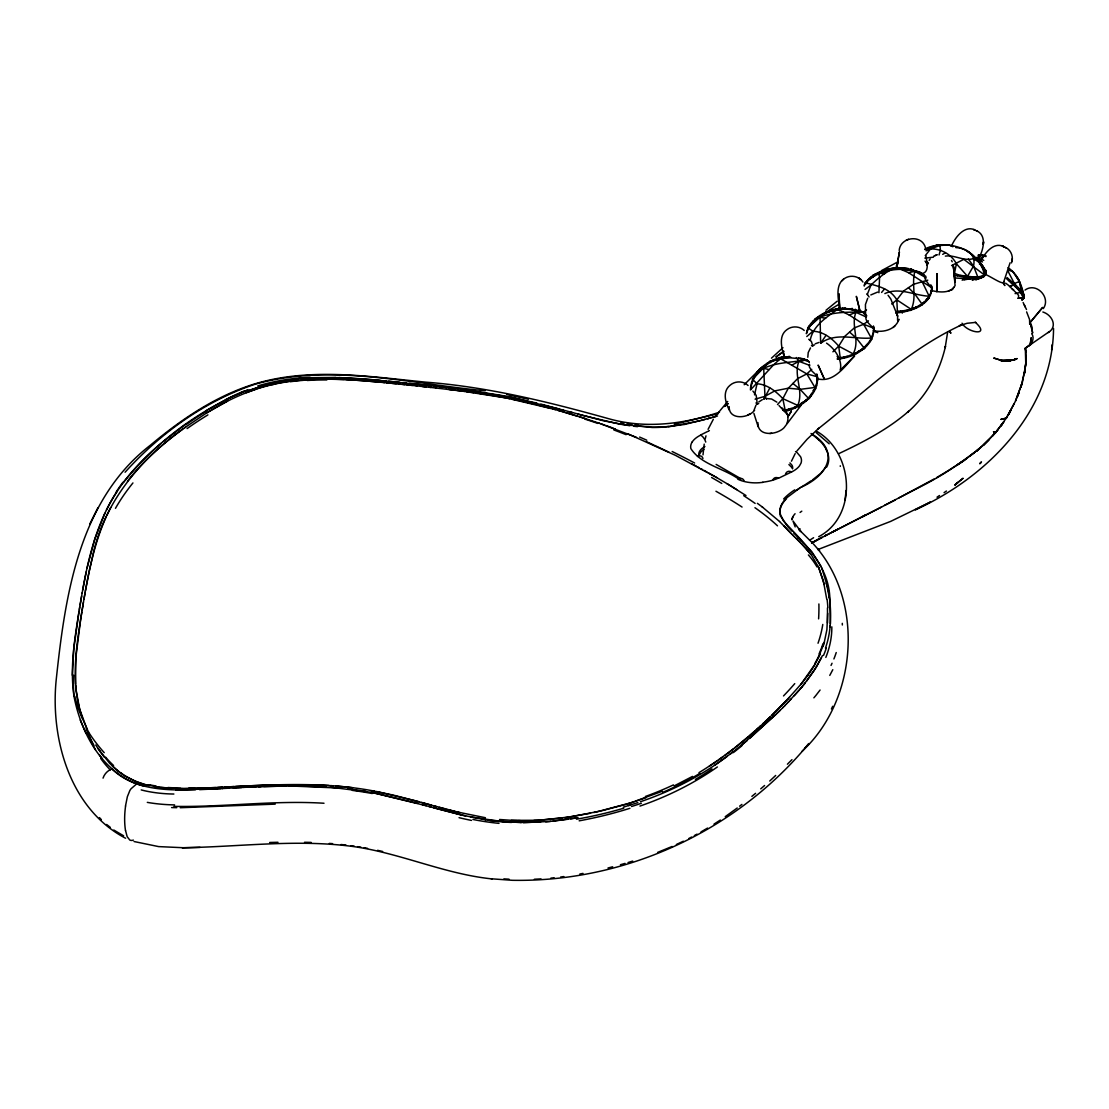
<?xml version="1.0" encoding="UTF-8"?>
<svg xmlns="http://www.w3.org/2000/svg" width="1109" height="1109" viewBox="0 0 1109 1109"><rect width="100%" height="100%" fill="white"/><g stroke="black" fill="none" stroke-linecap="round" stroke-linejoin="round"><path stroke-width="1.5" d="M847.359 308.649L837.849 309.383L826.039 311.892L807.934 327.779L806.368 333.698C813.479 312.877 839.277 305.127 859.045 311.185L850.353 309.12L840.317 309.161L845.793 308.163C831.043 307.789 815.683 314.887 807.934 327.779L812.911 331.258C823.433 331.466 832.18 338.481 838.709 346.147L840.178 357.569C856.023 356.141 875.07 343.942 873.518 326.101M1053.55 328.472C1052.718 411.481 986.982 477.466 915.313 509.821L930.423 502.044L890.652 521.396L817.777 549.607M837.129 359.039C850.728 358.221 864.479 351.414 871.646 339.437L871.272 338.009C854.249 339.548 835.881 332.021 820.646 343.249L820.05 317.243C833.829 311.643 848.732 312.156 863.287 312.114L865.879 314.734L863.661 313.542L863.287 312.114L858.144 310.146L861.055 311.948L860.834 311.116M884.525 505.302L926.569 483.607A495.321 285.97 -60 0 0 943.967 473.626L963.957 460.679L983.336 445.277L995.411 432.843L1006.32 418.135L1015.567 400.987L1022.332 382.563L1025.783 364.376L1025.326 348.184L1025.922 351.955L1025.326 348.184L1031.065 344.247L1028.293 346.036C1032.396 343.582 1034.711 337.788 1031.689 333.657M1025.797 364.32L1026.033 360.716L1024.564 373.345L1026.144 360.12L1025.839 351.969M864.258 286.108L865.297 282.767C877.053 285.872 889.972 288.132 896.821 299.874L897.444 312.821C911.598 311.421 931.712 304.864 931.768 287.758L908.451 272.634L896.682 267.519C884.622 269.293 870.163 273.41 864.174 285.165M827.522 622.981L827.466 607.871M830.336 623.923L830.003 603.088M786.336 357.237L783.176 358.027L782.635 356.765C766.943 360.439 750.751 372.569 750.46 389.98L773.569 364.833L782.635 356.765L786.336 357.237L789.331 356.322M785.089 409.97L785.629 411.245C802.112 407.558 820.591 393.071 817.097 374.44C819.246 392.641 801.724 407.377 785.089 409.97L782.843 398.644C775.981 391.352 767.442 384.421 757.045 383.756L752.54 379.292L769.951 361.326L790.675 357.167M75.869 657.776L75.551 684.045M75.966 656.57L80.763 618.517M757.932 422.668C757.336 436.974 776.73 435.199 784.035 427.755L801.114 405.242M871.646 339.437L873.837 331.771L873.726 326.933M1008.053 267.699C1018.02 274.228 1022.207 286.205 1024.203 297.295L1021.999 299.998L1022.068 298.765M702.995 454.884L704.201 444.113M830.059 627.209L830.211 625.518M953.435 266.52L955.085 285.623L952.021 289.754L953.754 287.439M975.795 279.759C980.009 278.276 986.553 277.125 986.275 271.331L985.18 269.529M979.399 264.025C983.101 255.195 993.345 240.168 1004.74 247.168C1010.978 249.359 1013.862 256.872 1011.519 262.916M878.924 292.707L879.589 277.208L878.522 273.174C886.923 267.865 897.514 267.394 907.19 268.517L907.273 269.459L916.436 271.608L910.364 268.752L910.489 270.36M947.64 332.132L945.187 347.616L945.492 346.313C939.67 371.39 927.29 395.428 907.509 412.326L908.618 411.3C887.935 429.363 863.273 442.117 838.57 453.733M931.699 291.168L931.615 285.97L931.699 286.912M1012.032 260.948L1012.295 258.536M818.705 536.687C858.324 515.907 853.708 451.862 816.349 431.138M846.125 490.497L845.03 499.937M783.176 358.027C767.955 360.467 752.845 372.361 750.918 388.344L750.613 387.596M927.055 265.356L926.237 262.098L925.017 261.17M1051.734 348.988L1052.302 344.774L1051.595 349.987M125.497 806.035L127.355 796.733L129.822 790.592A9.399 5.42 -60 0 1 131.07 788.749L136.67 783.869L140.718 785.186M729.181 406.573C728.585 420.214 748.325 418.703 754.605 410.233M1030.303 344.372L1031.259 337.58L1030.136 344.539M798.314 406.684L797.773 405.409C804.094 390.673 793.212 375.896 798.896 361.326L796.359 357.514M80.846 617.963L81.789 612.154M79.044 611.184L73.79 648.543L72.362 675.256M79.751 606.914C75.052 636.4 69.617 666.523 74.012 696.383M79.349 609.437L81.068 599.29M82.08 610.324L84.007 598.915M83.397 602.478C77.505 639.671 69.368 678.86 81.636 715.652M80.125 604.779L82.191 592.788M83.951 599.234C88.72 571.163 94.515 542.869 106.214 516.766M81.234 598.319L81.609 596.157M84.242 597.599L85.199 592.095M82.135 593.163C88.235 557.952 96.899 522.159 116.764 491.911M85.407 590.945L89.025 572.258M82.662 590.154L86.211 571.856M1025.243 368.867L1020.918 387.18L1022.248 382.536M925.003 248.901C946.892 238.324 979.926 248.998 984.307 274.866L983.711 276.765C973.924 279.967 963.901 276.765 954.059 275.295L956.402 263.776C950.496 252.519 937.174 246.85 924.864 249.539M977.556 261.516L978.415 256.65M811.663 393.376L809.861 397.771L804.69 401.403M89.122 571.787L91.756 560.184M853.542 355.324L853.168 353.882C860.418 340.269 850.575 325.935 855.926 312.294L863.287 312.114M897.306 311.199C910.891 311.033 927.97 304.767 931.629 290.225M87.015 568.141L94.833 538.946L104.856 513.301M754.536 394.887L757.045 383.756M958.079 482.304L954.904 484.952L962.945 478.367L954.904 484.952M899.191 250.468C900.272 236.869 921.662 234.054 925.391 247.515M839.361 303.714L839.693 310.34M1015.497 400.89L1021.985 383.437M92.061 558.991C102.527 504.914 138.667 460.457 182.652 429.211M705.255 438.79L705.989 435.851M824.444 642.083L823.1 646.505M939.073 254.973L940.446 249.969L939.85 245.505L937.063 245.047L926.486 248.832M824.001 643.636L826.898 629.649L827.688 613.332M1022.928 299.375L1024.203 297.295M984.265 274.186C988.521 274.699 1003.978 286.413 1003.922 281.644M810.18 340.505C812.786 325.256 827.633 316.73 839.028 308.205L839.402 309.647M809.515 364.251L809.348 366.885L811.552 370.669L817.014 375.896L816.681 374.038M910.655 310.506C917.462 297.933 911.113 284.251 914.911 271.345L910.364 268.752M754.092 410.025L755.991 405.159M957.427 275.711L957.774 274.602L954.655 273.382M960.657 276.28L960.921 275.448C968.892 276.044 977.875 278.997 985.152 274.533L986.137 272.759M963.735 277L964.081 275.905M963.929 279.787L966.618 277.874L973.508 266.091C976.364 254.391 966.438 248.014 955.806 247.598M969.626 277.805L969.973 276.695M972.371 277.86L972.635 277.028M974.853 278.054L975.199 276.959M979.219 277.777L979.566 276.682M981.077 277.292L981.34 276.46M982.588 276.959L982.934 275.85M985.846 270.596L985.499 274.672M984.806 275.642L985.152 274.533M985.679 273.23L986.275 271.331L979.954 262.251L972.884 258.757C963.361 261.35 954.738 254.668 945.353 256.11M867.127 344.331L864.41 348.628L858.214 351.428M812.772 542.176L811.636 543.244L822.157 537.297L811.691 542.772M1010.077 262.778L1003.409 282.92L1004.823 285.581L1003.368 282.947M825.456 648.1C832.013 629.593 831.542 609.409 828.298 590.279M978.776 258.078C983.378 250.315 987.343 234.72 976.003 230.575C965.149 223.852 954.932 237.52 951.425 246.295M783.439 410.358C788.513 411.259 788.707 419.299 786.974 423.222M962.737 461.219L950.385 469.259M1018.686 393.154L1017.521 396.426L1019.296 391.837M809.043 361.631L806.631 359.857C792.297 362.56 777.257 362.047 763.699 368.299L764.96 396.329L763.851 399.337L769.798 388.025M867.224 294.592L871.022 284.985C878.536 277.846 886.715 270.859 896.682 267.519L908.645 268.586M719.505 412.16C683.976 424.054 645.688 429.1 609.035 418.814C549.01 402.012 488.334 386.958 425.967 382.175C369.422 376.616 310.825 367.134 255.195 383.769C216.061 395.719 181.585 419.091 150.477 445.125C78.6 500.575 65.168 595.755 56.199 679.886C50.238 738.76 69.936 809.085 125.594 838.252M791.452 461.205L795.181 453.595M708.083 429.335L713.337 419.244M106.755 515.602L110.678 507.534M822.49 655.516L816.335 667.077L806.59 681.092M873.185 326.42L873.407 328.264C870.856 325.103 863.246 319.947 866.753 315.635M1014.264 403.496L1006.32 418.135L1000.983 419.382L1006.32 418.135L1006.82 417.081M831.417 708.942L832.693 706.281M792.048 519.067L792.893 517.362M89.829 523.905L97.939 507.728M832.804 669.697L829.782 675.395M821.478 657.692L814.02 670.737L804.579 683.643M106.464 509.988C119.19 483.884 138.985 461.912 161.068 443.35M1043.306 308.579C1051.207 297.531 1036.374 281.797 1025.021 290.059M1010.341 411.12L1008.816 414.045L1010.562 410.746M777.52 404.563L782.843 398.644L788.319 388.205L797.551 378.682L806.811 373.899L811.774 369.352M873.324 330.662C883.208 332.769 895.365 329.928 898.997 319.309C895.85 324.369 899.51 313.889 895.739 312.96M1008.816 414.045L1010.826 410.247M867.695 298.279L865.436 304.545L865.63 317.216M1029.707 324.285L1029.568 319.531L1026.629 311.892M692.168 441.964L691.434 443.323A28.446 15.332 3.9 0 0 690.865 448.618C700.971 464.505 723.595 468.261 738.566 478.977A8.65 5.212 -62.3 0 1 744 480.585M814.547 665.123L818.553 657.679A164.991 93.821 -18.1 0 0 820.244 654.06M815.281 663.82L800.726 684.572M800.948 487.281C827.716 475.706 841.01 451.141 811.012 433.522M814.38 665.4L814.034 665.968A188.114 107.046 -18 0 1 807.99 675.27M865.422 284.389L868.569 280.009L875.348 275.074L875.264 274.145M832.901 351.816L838.709 346.147L844.795 336.29L854.387 327.876L863.648 324.272L868.458 320.834M810.513 347.907L808.225 352.551L807.796 357.264M826.066 466.944L820.799 473.293L812.606 479.809M1003.714 422.058L1001.039 425.787L1003.215 422.584M820.646 343.222L826.011 335.348M923.88 302.452L920.04 305.613M1001.039 425.787L1003.617 422.016M1002.869 423.07L995.411 432.843L993.539 431.664L995.411 432.843L998.155 429.349M807.893 675.256L803.276 681.411M715.291 416.346L727.712 401.458M796.872 451.016L807.089 439.275L818.761 428.24L817.693 429.197C864.105 392.794 907.425 349.945 961.503 324.937L959.285 325.755L967.076 323.287L975.781 322.386M862.913 282.019C859.17 276.141 850.755 274.575 844.933 278.234C835.909 283.46 837.849 295.632 838.931 304.157M820.078 690.034L815.794 695.565A257.482 143.13 -18.7 0 1 813.867 697.838M929.12 260.338L930.188 258.938M123.39 482.443C156.05 441.756 199.759 409.36 248.166 389.841M891.719 304.018L896.821 299.874L903.558 291.043L913.442 284.32L927.789 280.147M983.752 260.324L978.873 258.328L978.318 259.035L982.491 261.946M980.411 260.282L981.146 259.34M1008.996 280.549L1009.537 279.828L1007.18 277.597L1006.445 278.539C1012.309 284.486 1020.446 289.657 1023.08 297.725L1023.482 298.238M1011.228 282.753L1011.962 281.811L1014.388 283.53L1021.223 290.891L1024.328 296.089L1023.08 297.725L1018.048 298.266M1010.257 286.746L1014.388 283.53L1019.434 281.464L1015.456 274.921M1015.414 286.787L1016.149 285.859M1017.327 288.576L1017.882 287.869M1018.852 290.489L1019.573 289.546M1021.389 293.691L1022.11 292.762M1022.387 294.98L1022.942 294.259M1022.955 296.325L1023.676 295.382M1021.999 299.998L1023.981 298.085M127.424 481.251C143.713 460.152 164.187 442.657 185.647 427.02M803.027 681.716C773.195 716.927 738.428 748.492 698.975 772.654M925.253 255.611L930.617 248.887L939.85 245.505L948.916 244.909L952.853 246.752M805.203 682.867L803.775 684.627A263.859 148.994 -18.5 0 1 800.033 689.133L787.043 703.356M881.6 292.457L884.58 288.881M801.849 686.97L799.977 689.188M992.472 436.128L997.559 430.084M952.451 289.158C946.074 293.275 937.867 292.055 930.895 290.406M995.327 432.787L983.336 445.277L989.45 439.233M799.034 690.283L794.155 695.787M125.067 472.24C160.237 433.342 204.569 401.25 254.502 384.393C329.955 362.795 409.221 383.603 485.174 390.784M804.718 748.298L808.905 743.515C736.903 831.029 625.434 882.39 512.219 880.296L491.176 878.785M802.112 751.237C857.756 699.973 864.854 599.872 813.354 543.937M789.608 697.256L788.347 698.601M1018.506 296.644L1018.658 295.77A9.939 1.248 44.2 0 0 1017.771 294.315L1008.109 284.971A28.155 6.391 30.9 0 0 1005.613 283.183M790.121 700.139L791.133 699.058M963.333 460.817L957.109 465.031L976.89 450.698L988.618 440.023M788.042 698.947L771.836 715.25M981.174 276.848L975.074 279.246L955.722 278.04M787.931 702.427L788.818 701.512M1048.116 332.617C1058.208 326.656 1051.97 314.748 1042.862 312.003M786.226 704.201L787.238 703.148M784.562 705.892L786.309 704.104M785.38 705.061L782.899 707.584M785.74 498.551L799.741 488.043M783.495 706.974L776.813 713.6M744.181 384.726L761.107 367.98M787.404 764.212L791.965 759.665M780.376 710.107L749.629 738.483M775.856 714.543L741.408 745.317M838.959 304.296L829.574 309.938M893.175 327.502L895.102 325.686M770.076 716.941L764.725 721.987M843.575 279.205L841.537 281.104M769.729 781.027L775.69 775.454M922.965 273.41C929.744 271.067 926.556 261.197 925.946 255.832M762.923 723.664L763.824 722.832M771.462 358.179L782.968 347.699M980.023 448.008L977.001 450.753L980.647 447.481L977.001 450.753L978.443 449.381M759.36 726.922L760.386 725.993M758.334 727.851L756.283 729.694M755.257 730.623L749.864 735.336M950.274 469.412L936.634 477.605M760.732 788.859L764.586 785.505M806.784 336.526L812.911 331.258M748.727 736.307L736.875 746.149M747.23 740.521L729.819 754.397M163.12 441.632L185.716 424.248M897.985 263.679L896.446 265.578L896.363 267.796M826.011 310.257L837.087 301.26M751.86 796.359L755.589 793.337M734.81 747.785L735.849 746.967M733.34 748.935L727.338 753.552M970.472 455.674L974.284 452.722M737.235 807.99L725.231 816.668M739.578 806.201L741.907 804.413M758.792 401.943L762.327 399.684M732.883 752.068L715.208 764.85M863.343 312.378L866.545 309.938M865.062 289.435L871.022 284.985M1011.186 360.439L1002.536 360.716L1012.822 360.189L1000.692 360.439L1008.469 360.813L1015.733 359.288L1012.226 360.231L1015.65 359.191L1013.155 359.968M724.884 755.368L726.464 754.189M783.772 351.248L775.87 357.07L783.675 351.359M967.076 458.142L963.735 460.54M727.254 756.324C700.985 775.995 671.486 791.188 640.42 801.724M184.441 427.894L206.524 412.992L227.553 401.111M865.297 282.767C880.504 267.99 908.299 264.774 925.946 276.418M723.304 756.532L718.507 759.97M800.878 403.551L802.764 402.179M870.828 294.939L877.621 292.083M1049.474 331.522L1025.381 348.129M944.05 492.659L946.421 491.024M716.899 761.093L711.479 764.78M837.683 359.261L839.18 358.235M813.036 390.534L815.711 388.718L806.811 373.899L781.013 359.011M811.483 480.571L805.689 484.314M710.938 765.141L709.303 766.208M796.276 490.275L804.552 485.035M937.008 497.179L939.531 495.529M713.974 824.126L720.323 820.05M809.584 540.277L813.604 537.713M206.413 413.061C227.345 399.961 250.121 389.453 274.325 384.199M205.817 410.871L225.945 399.573L247.141 390.229M707.556 828.076L701.013 831.902M951.564 265.564L963.818 259.34L984.307 274.866M926.445 299.499L929.287 297.822L929.148 296.2L922.48 282.407M825.262 535.689L881.461 507.076M866.309 514.604L861.277 517.348L895.046 500.145M933.93 479.102L899.094 497.802M942.705 254.363L945.409 252.838M692.515 776.411L674.189 785.893M755.09 399.185L764.96 396.329L774.775 390.895L788.319 388.205L800.144 389.342L815.17 387.443M881.641 270.541L898.345 261.627M792.103 365.013L798.868 361.326L806.631 359.857L809.348 362.366M811.76 542.828L818.456 539.237M755.991 402.927L757.281 404.231L758.722 403.468M688.883 838.473L691.614 837.032M694.331 835.59L697.048 834.148M962.168 280.203L966.618 277.874M866.087 514.728L818.761 539.168M838.127 529.048L831.972 532.223M925.239 276.709L924.615 277.513L925.724 280.203L931.38 287.896L930.811 284.763M926.348 299.305L929.287 297.822M707.792 431.401L700.583 435.005A8.65 5.337 63.6 0 1 705.754 442.075M708.596 430.999L709.386 430.597M916.866 306.888L911.556 309.231M948.347 291.154L951.716 289.491M683.366 841.204L676.351 844.517M747.757 414.974L749.961 413.893M795.513 451.599A21.223 11.34 1.4 0 1 797.205 452.763L800.573 456.728A27.254 14.403 3.1 0 1 800.989 463.202L799.381 466.016A35.058 18.562 3.3 0 1 791.563 471.963L778.684 478.187A8.65 5.393 64.2 0 0 772.931 479.74M915.258 307.72L916.81 306.985M1014.583 359.566L1015.733 359.039M906.15 240.293L908.451 239.267M933.667 256.179L937.368 254.737M815.24 343.79L818.996 342.445M934.859 255.638L935.982 255.153M926.07 250.828L930.617 248.887M672.109 846.472L657.568 852.433M972.33 280.327L977.029 278.401L977.625 276.488L973.508 266.091L968.351 259.049M662.225 791.271L630.73 802.847L595.575 812.162M837.849 309.383L849.203 314.998L855.912 312.294L853.057 309.286M884.857 293.594C899.357 286.787 914.357 295.576 929.148 296.2M246.309 392.711L255.181 389.495M1009.911 286.413L1013.141 285.152M877.995 272.842L878.051 273.549L884.053 271.705L890.43 268.96M133.357 840.095L132.415 840.372A10.106 5.836 -60 0 1 129.711 839.97L127.161 836.657L125.525 830.433M975.837 279.648L983.711 276.765M646.062 797.634L635.928 801.155M637.869 802.597L628.567 805.564M634.265 801.71L626.987 803.983M628.027 862.539L632.684 861.083M630.674 804.912L623.286 807.144M788.43 409.318L791.105 408.5M1005.101 360.91L1013.196 359.995M625.67 804.385L602.284 810.637M1002.536 360.716L1010.105 360.619M902.116 312.35L902.282 313.14M709.857 418.093L684.655 424.456L662.087 427.298M707.431 418.772L708.651 418.44M620.43 864.715L625.06 863.412M708.443 418.495L711.077 417.746M811.414 345.814L814.491 344.954M703.799 419.798L705.005 419.452M710.592 417.885L716.192 416.346M906.497 310.728L909.075 310.021M712.283 417.414L713.503 417.067M701.373 420.463L702.579 420.131M714.723 416.734L717.481 416M700.153 420.796L668.838 426.785M607.995 868L612.667 866.794M844.018 357.292L847.331 356.446M718.438 413.629L674.189 424.262M601.175 810.901L570.276 816.889L540.956 820.106M977.847 278.082L975.352 278.609M769.868 433.55L771.656 433.203M272.592 384.587C303.7 377.434 335.93 378.502 367.523 381.066M1015.082 293.622L1019.975 292.513L1021.223 290.891L1019.434 281.464L1012.822 271.594L1008.649 270.208M595.02 812.287L593.911 812.523M978.415 255.514L981.465 254.848L986.04 255.805M978.388 255.5L981.465 254.848L985.901 256.595M590.501 813.244L564.841 817.693M964.525 279.801L970.125 278.775M908.451 272.634L914.897 271.345L921.593 272.897L921.731 274.519L923.991 275.642L923.922 274.699M579.855 874.017L583.015 873.407M901.991 311.574L904.999 311.019M578.052 817.638L570.678 818.844M576.056 817.971L549.676 821.436L523.351 822.656M568.21 819.218L553.252 821.104M560.655 877.025L563.871 876.567M782.871 410.358L785.713 409.942M1009.426 360.675L1008.469 360.744L1011.671 360.342M562.61 817.985L537.934 820.272L511.277 820.355M1009.467 360.633L1010.756 360.494M550.896 878.12L554.153 877.76M924.837 258.106L933.445 257.191M826.552 343.166C834.523 348.489 842.812 359.968 840.234 370.156L854.651 355.892C844.892 366.109 833.705 383.617 816.876 378.64M298.21 378.557L339.742 377.573M762.867 482.387L761.481 482.512A25.271 12.948 0.9 0 1 737.984 479.282M550.743 821.339L545.697 821.783M899.649 268.655L905.956 268.78L916.699 271.788L903.433 268.96M303.27 379.971L307.041 379.694M837.503 358.152L840.664 357.902M1017.993 298.071L1023.08 297.725M789.719 356.959L784.95 357.389L802.445 358.886L800.559 358.262M224.864 787.113L234.013 786.586M540.624 822.129L505.967 822.032L470.493 817.028M222.673 787.224L217.655 787.501M235.635 786.489L270.249 784.895M229.216 788.166L221.994 788.568M228.967 788.18L234.041 787.889M219.582 788.693L222.576 788.527M233.223 787.944L236.467 787.764M539.612 820.189L533.873 820.452M220.455 788.651L175.846 789.858M235.358 787.82L243.925 787.362M218.334 788.762L199.565 789.65M237.506 787.709L241.79 787.473M215.7 787.612L183.858 788.596L161.429 787.542M243.73 787.376L255.971 786.794M246.073 787.265L286.524 785.934M534.372 879.243L541.026 878.91M310.146 377.684L335.875 377.448M258.508 786.683L261.045 786.586M269.667 842.48L277.971 842.286M263.803 786.475L296.962 785.921L326.143 786.877M270.97 784.881L312.627 784.756M978.263 254.931L981.465 254.848M194.241 788.485C254.127 786.156 314.873 779.752 374.218 791.077M195.434 789.774C166.849 790.537 134.203 790.204 112.037 769.078M183.401 847.733L158.601 846.597L134.037 841.523M200.077 847.387L182.223 847.761C238.546 846.916 295.036 839.097 351.234 846.264C399.24 852.502 443.836 873.975 492.077 878.91M275.198 804.136L180.226 807.726M188.696 788.582L180.102 788.568M289.089 785.921L341.849 788.152M1008.331 360.758L1009.467 360.758M766.596 398.533L771.628 399.018L776.882 402.151M326.753 379.126L344.331 379.555M520.329 820.632L518.028 820.591M521.161 822.642L489.915 820.369M171.604 807.574L176.775 807.671M304.518 842.286L311.144 842.41M937.063 245.047L944.383 245.214M517.515 820.591L513.8 820.466M173.919 806.368C223.976 807.297 273.923 800.102 324.008 803.249M313.487 784.784L316.924 784.909M339.59 377.573L374.426 379.874L431.29 385.752M513.356 820.452L499.577 819.496M317.784 784.95L328.902 785.532M343.319 377.712L361.936 378.848M345.772 379.625L353.91 380.082M503.916 878.869L509.031 879.187M354.852 380.137L362.99 380.72M167.639 788.069L153.763 786.503M329.304 843.408L332.603 843.644M331.134 785.671L333.352 785.837M1001.067 360.494L1002.397 360.675L993.719 358.027L1002.37 360.744L1000.692 360.439M329.914 787.14L371.598 792.367L417.719 803.373M363.877 380.775L384.74 382.605M363.904 379.001L380.387 380.429M335.583 786.004L336.526 786.087M368.909 381.191L377.282 381.912M377.49 381.94L381.149 382.272M383.146 380.678L385.918 380.942M382.979 382.439L412.465 385.433M386.639 382.799L390.299 383.146M388.677 381.219L399.739 382.328M392.129 383.326L396.246 383.742M398.381 383.964L400.515 384.185M849.231 309.023L858.311 310.77M402.65 384.393L404.785 384.615M402.955 382.66L406.171 383.007M406.92 384.851L417.095 385.932M340.948 844.517L345.939 845.03M409.387 383.34L425.468 385.1M633.655 426.244L637.523 426.66M416.027 385.807L426.313 386.93M422.501 386.514L430.916 387.443M884.525 273.84L878.522 273.174L872.755 275.351L872.88 276.973M429.433 387.277L435.698 387.984M426.826 385.253L437.098 386.417M435.518 387.956L464.56 391.394M434.076 386.071L446.844 387.554M440.01 386.75L458.447 388.94M449.048 389.495L452.042 389.855M452.749 389.938L455.563 390.271M352.62 787.723L348.656 787.265A399.462 384.088 43.7 0 0 336.568 786.129M347.602 788.776L366.039 791.382M448.729 387.762L453.595 388.344M456.977 390.437L460.637 390.895M457.865 388.871L511.942 397.452L563.095 410.053M462.203 391.089L506.73 398.048L555.29 409.568M466.418 391.629L468.275 391.865M468.15 390.188L501.601 395.442L536.908 403.122M470.133 392.115L473.848 392.628M620.957 422.681L624.104 423.111M627.264 423.555L631.991 424.206M635.138 424.636L638.299 425.08M907.273 269.459L903.904 268.281M475.706 392.891L477.549 393.154M629.801 425.759L603.615 420.824L562.748 409.956M156.577 786.946L155.426 786.766M350.929 845.696L354.242 846.181M357.569 846.666L360.882 847.151M479.407 393.418L482.72 393.917M483.815 394.083L493.297 395.622M978.595 256.664L983.433 257.427M485.479 819.731L460.845 814.893L429.017 806.506M485.409 817.721L456.298 811.788M494.988 395.913L500.977 396.98M825.623 318.255L820.05 317.243L815.129 318.754L815.503 320.196M371.265 792.297L426.203 805.73M503.167 397.382L509.724 398.644M372.61 790.786L391.657 794.751M364.209 847.72L367.564 848.371M376.755 791.563L415.57 800.837M511.901 399.088L518.568 400.488M506.841 394.638L528.411 399.268M149.258 785.643L143.047 784.077M519.733 400.737L526.512 402.262M465.586 815.974L433.591 807.782M1012.323 289.352L1013.612 289.643M527.025 402.373L534.413 404.147M377.601 850.312L382.633 851.49M392.503 794.945L395.885 795.749M460.18 812.731L433.91 805.869M798.577 357.777L807.172 361.132M768.967 369.602L763.699 368.299L759.388 369.242L759.928 370.517M396.731 795.957L423.804 803.082M144.78 786.281L143.948 786.073M536.021 404.549L540.859 405.769M455.203 811.525L449.797 810.152M540.887 404.12L559.74 409.124M542.828 406.268L550.23 408.209M449.02 809.944L447.468 809.542M143.532 785.962L141.19 785.324M445.915 809.126L442.713 808.281M957.774 274.602L960.921 275.448M552.684 408.861L555.138 409.526M581.948 415.251L620.181 424.262L652.314 427.492A94.625 56.504 7 0 0 662.059 427.215M416.069 800.975L419.077 801.793M439.233 807.324L441.839 808.045M806.811 373.899L817.264 376.755L817.804 378.03M577.761 414.101L580.769 414.932M421.572 802.472L436.613 806.617M424.082 803.166L431.595 805.231M569.388 411.786L572.535 412.659M422.182 804.607L431.096 807.089M555.262 409.568L585.413 418.634M558.326 410.441L561.362 411.314M784.354 410.205L781.693 407.724M562.887 411.758L564.412 412.201M565.923 412.659L569.319 413.657M570.248 413.934L573.977 415.071M574.906 415.348L577.858 416.263M579.633 416.818L582.669 417.76M584.18 418.245L599.525 423.319M598.472 422.959L636.552 437.403M600.939 423.804L604.835 425.163M806.631 359.857L801.779 358.457M605.902 425.537L608.952 426.618M136.67 783.869C100.974 770.325 80.749 731.94 73.984 696.258A420.533 244.035 -7.8 0 1 73.693 675.173M609.853 426.951L613.457 428.268M614.358 428.601L615.259 428.933M798.896 361.326L809.653 365.346M916.367 270.901L921.593 272.897M849.203 314.998L863.648 324.272L873.656 328.209L874.031 329.636M979.829 263.679L985.513 272.273L985.305 271.428M627.708 433.758L675.464 455.355L716.719 477.591M135.561 781.498L123.792 775.385L115.53 769.078M646.63 441.784L653.714 444.986M1004.255 246.919L1003.243 246.461M1026.047 360.078L1026.075 355.947M782.843 398.644L797.773 405.409M855.926 312.294L866.379 317.063M654.643 445.416L669.046 452.209M873.892 330.815L877.787 332.617L874.031 330.829M976.877 258.175L978.235 258.827M976.461 230.811L977.584 231.393M808.724 339.271L811.358 341.392L812.855 346.216M1005.198 247.404L1006.32 247.986M123.64 835.812L113.797 830.031M691.323 463.507L692.349 464.047M838.709 346.147L853.168 353.882M693.361 464.588L696.397 466.21M697.395 466.75L699.391 467.846M976.932 257.26L978.873 258.328M700.943 468.691L702.482 469.537M704.007 470.382L707.043 472.074M708.554 472.919L711.534 474.624M712.325 475.068L714.653 476.399M716.137 464.408L741.075 478.797M914.911 271.345L926.278 277.929M715.43 476.842L728.488 484.55M752.9 391.089L756.186 395.372L757.281 404.231M726.949 483.621L745.997 495.529M729.306 485.049L731.718 486.518M732.522 487.003L736.667 489.568M788.901 464.546L792.089 467.748A18.479 9.357 3 0 1 792.436 468.65M921.731 274.519L919.098 271.913M896.821 299.874L910.517 308.884M967.325 251.41L971.941 254.488L984.293 268.142M757.364 503.334L762.604 507.201M804.205 330.454C799.658 326.129 792.145 325.727 787.127 329.512C777.88 335.875 781.956 348.753 784.313 357.417M120.188 772.848L109.639 763.325L98.063 748.589M762.077 506.799L779.53 521.48M110.318 827.383L106.616 824.472M812.218 434.395L818.553 439.621M816.196 432.621L829.185 443.808M789.941 462.897L792.076 465.35A18.409 9.316 3 0 1 792.575 468.594M792.935 383.437L800.144 389.342L808.877 398.769M1009.537 279.828L1011.962 281.811M748.09 385.516C743.28 380.72 734.962 380.775 729.999 385.322C722.25 391.546 725.397 402.775 729.375 410.164M975.213 322.206C991.557 336.914 967.006 332.755 962.03 323.19M849.591 332.09L856.508 338.287L864.452 348.448M981.659 266.742L982.713 267.699M114.92 768.523L112.397 766.153M779.544 521.493L785.117 527.149M796.137 538.364L805.647 548.054M794.349 536.631L796.844 539.057M791.521 533.859L794.432 536.714M796.955 539.168L800.518 542.675M811.525 542.038L799.104 529.714L800.934 531.641L792.963 520.925L795.181 526.9M795.139 534.358L811.843 551.755L821.201 566.602M792.491 534.801L793.462 535.758M783.398 520.842C804.69 543.895 830.586 567.101 829.865 601.632M793.587 532.819L794.474 533.706M791.674 534.011L785.227 527.274M790.786 533.124L788.444 530.74M866.988 293.76L869.082 296.976M908.493 287.675L914.98 294.218L921.69 303.616L921.829 305.238M792.006 531.225L787.598 526.456M801.405 543.59L811.691 555.457L818.622 567.309M788.222 530.518L783.952 525.902M817.749 548.553L819.579 550.48M779.003 405.561L787.681 414.877M99.45 817.596L101.349 819.634M805.758 548.165L810.693 554.112M956.402 263.776L967.214 275.975M888.059 295.285L890.804 299L897.5 315.746M837.129 356.336L838.792 358.332M786.919 525.652L781.18 516.558M104.454 757.308L102.624 754.966A346.147 208.45 -23.1 0 1 99.865 751.32M101.751 757.974L99.477 755.021M955.279 282.13L953.241 264.996L954.904 281.506M979.954 262.251L983.184 266.437M99.935 751.292L95.748 745.026M782.912 520.052L780.528 514.645A72.445 32.549 -2.9 0 1 780.015 509.863L780.057 509.059A64.086 28.792 -1.9 0 1 785.408 499.327M826.371 449.27L822.795 444.044A86.668 47.521 1.2 0 0 818.428 439.663M863.648 324.272L871.272 338.009M951.522 260.463L952.215 261.766M1008.053 271.275L1014.388 283.53M764.974 396.329L766.43 399.171M88.568 732.245L83.619 721.1M85.781 732.716L80.25 720.046M1023.122 302.494L1025.354 307.138M1024.286 304.92L1026.49 309.522M1031.287 325.006L1030.095 322.497L1042.668 307.401L1030.136 322.497L1032.645 332.977L1031.287 325.006L1031.689 327.405M897.694 316.231L896.821 314.249M818.262 566.533L823.335 580.769L826.662 598.805M818.816 567.739L824.278 584.693M824.431 379.236L818.123 365.083L824.389 379.209M821.714 567.711L827.952 588.435M86.738 728.419L79.696 709.275L76.091 690.297M817.333 379.652L817.638 380.387M816.279 385.031L816.598 385.766M804.219 358.845L804.524 359.579M813.992 390.34L814.297 391.075M810.54 395.4L810.859 396.135M806.104 399.975L806.423 400.723M800.795 403.967L801.114 404.702M779.475 357.805L779.793 358.54M794.834 407.155L795.153 407.904M773.098 360.092L773.417 360.827M769.951 361.326L770.492 362.601M788.457 409.457L788.776 410.191M767.151 363.295L767.456 364.029M761.828 367.273L762.146 368.008M757.392 371.862L757.71 372.596M753.954 376.921L754.259 377.656M752.54 379.292L753.08 380.567M751.652 382.231L751.971 382.965M83.341 720.406L81.733 715.929M1018.09 278.248L1024.328 296.089M758.168 426.799L753.898 413.407M873.629 330.939L873.837 331.771M872.423 335.861L872.644 336.692M869.969 340.685L870.177 341.517M866.351 345.218L866.559 346.05M855.233 309.189L855.441 310.021M852.1 308.288L852.474 309.716M861.735 349.266L861.943 350.097M856.245 352.731L856.453 353.563M842.452 308.163L842.66 308.995M850.118 355.434L850.326 356.266M835.77 309.078L835.992 309.91M843.589 357.278L843.81 358.11M829.241 310.936L829.463 311.768M840.178 357.569L840.553 358.997M826.039 311.892L826.413 313.32M823.128 313.639L823.335 314.471M817.638 317.091L817.846 317.923M813.022 321.153L813.23 321.984M809.39 325.686L809.612 326.517M807.934 327.779L808.309 329.207M806.936 330.51L807.158 331.341M1020.945 287.051L1022.262 293.511M784.479 357.791L783.897 353.009M76.036 689.826L75.634 685.196M931.768 287.758L931.893 289.38M931.144 292.471L931.2 293.178M930.312 294.467L930.396 295.41M927.734 298.529L927.803 299.472M926.001 300.553L926.057 301.274M923.977 302.258L924.06 303.201M919.222 305.502L919.306 306.431M913.456 269.834L913.525 270.776M916.519 307.013L916.575 307.72M913.608 308.15L913.677 309.078M907.356 310.09L907.439 311.033M904.085 310.894L904.14 311.601M900.716 311.255L900.799 312.197M893.771 268.378L893.854 269.307M887.145 269.542L887.214 270.485M883.928 270.083L884.053 271.705M880.893 271.483L880.962 272.426M870.523 277.375L870.593 278.317M868.513 279.302L868.569 280.009M866.767 281.104L866.836 282.046M842.286 623.341L842.341 624.991M247.654 390.95A175.707 132.803 8.6 0 1 298.46 379.458M116.293 491.786A239.489 165.934 -8.1 0 1 122.891 482.29M82.828 719.519A349.695 203.28 -4.8 0 1 74.788 696.286M104.218 752.664A388.219 230.991 -17 0 1 88.276 731.69M110.262 769.909A234.484 140.663 -21.4 0 1 100.725 758.473M103.04 778.144A11.534 8.817 -47.8 0 1 111.912 768.953M173.877 794.03A117.79 68.148 -15.3 0 1 141.217 789.927M629.926 808.295A437.445 373.691 25.7 0 1 579.161 820.826M717.371 766.957A358.387 289.962 17.8 0 1 639.962 806.077M741.838 745.803A565.451 483.122 41.1 0 1 733.354 752.623M804.635 683.643A248.305 140.316 -18.4 0 1 801.904 686.984M831.819 626.821A191.33 108.308 -18.3 0 1 825.831 657.429M783.619 499.008A105.729 47.853 -1 0 1 794.793 489.831M825.914 449.311A55.797 30.276 5.4 0 1 826.676 467.083M613.818 429.945A248.222 95.291 12.7 0 1 626.128 434.673M639.643 437.085A293.358 109.639 13.1 0 1 646.769 440.204M672.179 451.529A362.463 115.683 15 0 1 694.608 463.007M715.957 491.245A341.225 103.387 15.1 0 1 742.06 507.049M818.886 603.961A411.98 185.563 -44.2 0 1 818.608 618.864M822.781 624.45A224.614 119.398 -26.3 0 1 818.026 643.248M822.975 643.65A174.224 97.453 -19.8 0 1 819.052 653.908M794.751 683.629A308.357 171.216 -19.3 0 1 783.509 695.939M711.95 768.911A361.049 293.996 20.5 0 1 695.398 779.419M673.413 784.909A352.329 279.565 15.6 0 1 645.341 796.498M534.233 822.157A220.414 169.497 16.6 0 1 520.62 822.393M498.995 823.349A194.13 140.178 14.6 0 1 472.919 819.468M471.505 820.424A233.347 153.68 13.8 0 1 459.043 817.68M194.532 787.82A244.34 120.715 -11.1 0 1 189.015 787.917M180.254 788.291A170.717 90.148 -12.2 0 1 174.972 788.166M175.139 787.861A148.454 79.543 -12.5 0 1 167.986 787.515M161.359 787.64A105.771 58.028 -13 0 1 157.201 787.14M156.078 785.962A92.782 50.875 -13 0 1 149.965 784.895M143.241 783.897A105.23 60.26 -14.7 0 1 120.604 772.613M113.562 765.501A237.409 140.635 -18.9 0 1 105.632 757.184M93.96 745.442A398.2 238.601 -20.8 0 1 87.777 732.55M115.461 508.352A248.25 166.322 -12.3 0 1 132.941 482.942M226.125 399.42A230.145 184.205 13.9 0 1 244.715 390.812M255.028 389.259A168.942 128.672 9.1 0 1 272.467 384.324M274.214 383.964A170.093 128.741 8.7 0 1 290.211 381.108M290.558 381.69A185.355 139.665 8.5 0 1 303.353 380.332M307.207 380.47A237.686 180.656 8.8 0 1 326.836 379.943M778.435 478.048A34.365 16.94 1.5 0 1 762.77 482.179M785.56 474.028A8.65 5.351 63.8 0 1 791.563 471.963M692.182 441.964A35.446 18.992 3.4 0 1 700.736 435.088M697.464 456.451A8.65 5.004 -60.1 0 1 702.954 458.474M584.914 419.133A287.314 102.125 13.3 0 1 597.903 423.43M711.59 477.494A453.636 113.562 18.2 0 1 721.793 483.427M743.695 495.681A330.912 109.597 13.2 0 1 755.132 503.417M754.952 507.7A288.285 100.157 11.9 0 1 777.492 525.832M808.392 554.944A261.045 127.701 -12.3 0 1 816.986 566.921M826.233 583.265A451.086 206.316 -42.6 0 1 829.227 598.042M827.12 599.484A418.467 187.934 -44.4 0 1 827.855 607.607M822.615 646.547A169.566 95.721 -18.8 0 1 814.658 663.806M699.737 773.458A342.099 272.246 16.1 0 1 662.946 792.256M511.54 822.448A187.823 138.306 15 0 1 485.271 819.814M352.426 790.412A344.04 320.515 33.2 0 1 372.25 793.531M154.04 786.17A90.702 50.459 -13.5 0 1 148.232 785.047M147.996 785.283A92.227 52.497 -14.4 0 1 135.631 781.457M95.457 749.767A395.511 237.52 -22 0 1 86.197 728.627M187.088 428.573A450.989 381.219 24.8 0 1 207.924 414.877M125.483 830.461A89.746 51.818 -60 0 1 125.58 806.007M623.785 808.198A436.683 371.557 25.1 0 1 576.472 819.204M641.335 803.276A390.34 320.446 19.7 0 1 631.562 806.52M826.316 648.03A170.121 96.317 -18.3 0 1 823.474 655.488M780.597 516.614A68.827 30.969 -3.3 0 1 786.531 498.676M668.699 426.48A97.398 57.848 6.9 0 1 649.652 427.117M649.597 426.674A111.025 67.552 7.2 0 1 637.564 425.884M257.745 385.946A182.042 138.445 8.8 0 1 310.063 377.282M248.749 390.673A181.751 138.556 9.1 0 1 258.591 387.374M186.076 424.636A446.303 378.391 25.9 0 1 206.177 411.314M799.367 529.243A86.031 38.468 -1 0 1 800.005 528.743M840.289 465.808A67.996 37.332 1.8 0 1 840.289 466.376M800.046 512.469A93.96 34.698 -8.3 0 1 801.807 511.166M791.674 519.677A55.339 23.026 -3.1 0 1 795.056 513.73M836.228 652.536A187.144 103.969 -20.1 0 1 833.899 658.954M832.041 663.251A187.144 103.969 -20.1 0 1 831.029 665.414M174.598 804.898A130.252 72.792 -12.5 0 1 147.303 802.375M704.908 446.539A25.784 13.405 4.2 0 0 699.613 451.266L699.169 452.222A19.269 10.036 4.4 0 0 698.947 455.3L701.054 451.723A26.879 13.946 4.1 0 1 703.896 449.492M936.953 273.646L936.786 291.57L936.953 273.646M983.558 241.942L983.295 244.354L983.558 241.942M899.399 251.965L896.571 268.323L899.399 251.965M926.265 261.544L926.001 262.376L928.011 263.914L928.358 262.805L926.265 261.544M791.369 411.203L787.944 416.61L791.369 411.203M980.619 462.786L979.704 463.77L981.493 461.912L980.619 462.786M727.961 403.731L724.454 406.504L727.989 403.718M826.233 535.19L825.47 535.702L826.233 535.19M1015.941 359.066L1017.036 358.595L1015.941 359.066M974.589 229.91L973.771 229.563L974.589 229.91M1003.326 246.503L1002.508 246.156L1003.326 246.503M859.655 278.719L858.366 277.832L860.847 279.565L859.655 278.719M949.484 331.536L950.815 332.963L949.484 331.536M860.224 312.059L856.328 296.339L860.237 312.1M839.693 310.631L839.069 293.843L839.638 310.617"/></g></svg>
